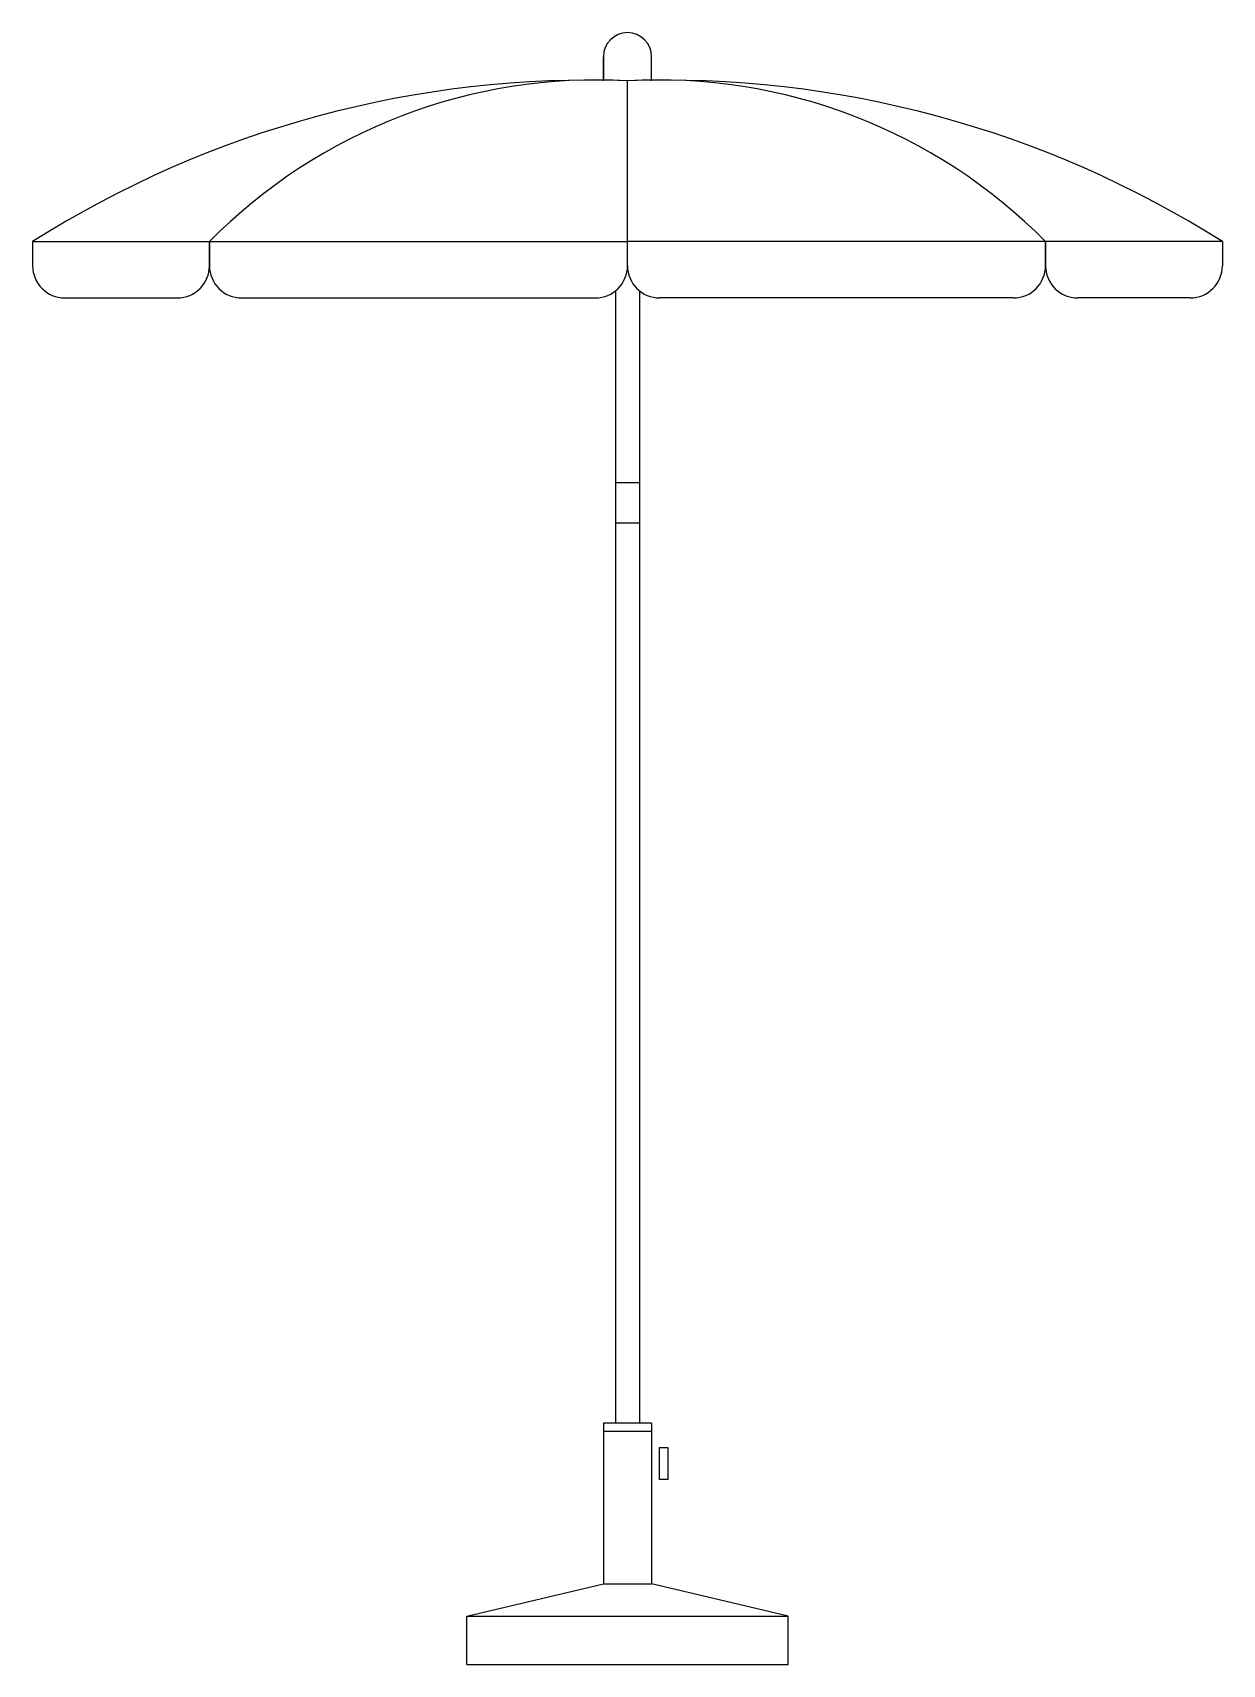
# Model space of a CAD drawing. Extents: x -54 to 94, y 0 to 203.
import ezdxf

# ---------------------------------------------------------------- set-up
doc = ezdxf.new("R2010")
doc.units = 0
doc.header["$MEASUREMENT"] = 0
doc.layers.get('0').update_dxf_attribs({"linetype": 'CONTINUOUS'})

msp = doc.modelspace()

# ---------------------------------------------------------------- linework, layer by layer
at = {"color": 0, "linetype": 'ByBlock'}
for p, q in [((17, 197), (17, 200)), ((17, 200), (17, 197.11)), ((23, 197), (23, 200)), ((20, 177), (20, 197)), ((-54, 177), (-54, 174)), ((-54, 177), (20, 177)), ((-32, 174), (-32, 177)), ((-32, 177), (-32, 177)), ((-32, 177), (-32, 174)), ((20, 174), (20, 177)), ((94, 177), (20, 177)), ((20, 174), (20, 177)), ((72, 177), (72, 174)), ((72, 177), (72, 177)), ((72, 174), (72, 177)), ((94, 177), (94, 174)), ((18.5, 170.88), (18.5, 30)), ((21.5, 170.88), (21.5, 30)), ((-50, 170), (-36, 170)), ((-28, 170), (16, 170)), ((68, 170), (24, 170)), ((90, 170), (76, 170)), ((21.5, 147), (18.5, 147)), ((18.5, 142), (21.5, 142)), ((23, 30), (17, 30)), ((17, 30), (17, 10)), ((17, 29), (23, 29)), ((23, 30), (23, 10)), ((24, 23), (24, 27)), ((24, 27), (25, 27)), ((25, 27), (25, 23)), ((25, 23), (24, 23)), ((0, 6), (17, 10)), ((17, 10), (23, 10)), ((40, 6), (23, 10)), ((0, 6), (40, 6)), ((0, 0), (0, 6)), ((40, 0), (40, 6)), ((0, 0), (40, 0))]:
    msp.add_line(p, q, dxfattribs=at)
for centre, radius, start, end in [((20, 200), 3, 0, 180), ((15.23, 67.76), 129.33, 87.8852, 122.3628), ((16.11, 129.53), 67.59, 86.6964, 135.3786), ((23.89, 129.53), 67.59, 44.6214, 93.3036), ((24.77, 67.76), 129.33, 57.6372, 92.1148), ((-36, 174), 4, 0, 0), ((-28, 174), 4, 180, 180), ((68, 174), 4, 0, 0), ((76, 174), 4, 180, 180), ((-50, 174), 4, 180, 270), ((-36, 174), 4, 270, 0), ((-28, 174), 4, 180, 270), ((16, 174), 4, 270, 0), ((24, 174), 4, 180, 270), ((68, 174), 4, 270, 0), ((76, 174), 4, 180, 270), ((90, 174), 4, 270, 0)]:
    msp.add_arc(centre, radius, start, end, dxfattribs=at)

doc.saveas('drawing.dxf')
